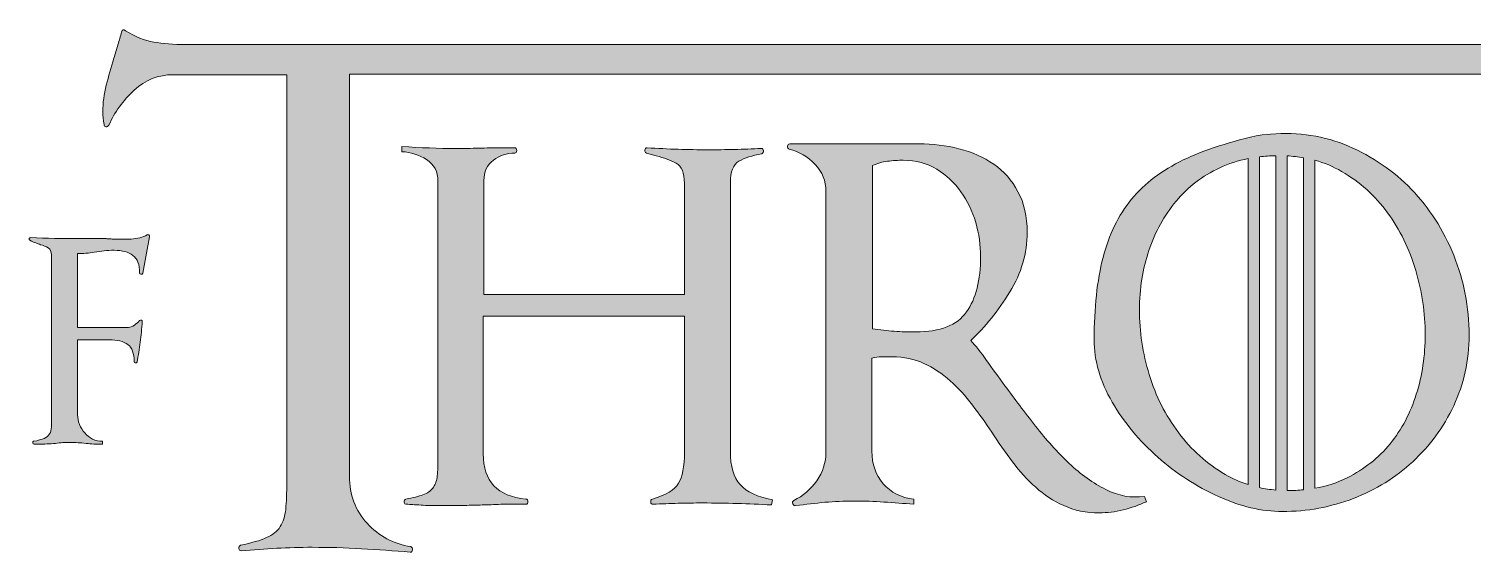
# Model space of a CAD drawing. Header units: inches. Extents: x 31.03 to 37.97, y -28.46 to -27.57.
# Drawn here: x 34.042 to 36.479, y -28.449 to -27.565 of the extents above; entities that cross this region are included whole.
import ezdxf

# ---------------------------------------------------------------- set-up
doc = ezdxf.new("R2010")
doc.units = ezdxf.units.IN
doc.header["$MEASUREMENT"] = 0
doc.layers.add('Layer 3', color=7, linetype='Continuous')
doc.layers.add('Layer 4', color=7, linetype='Continuous')

msp = doc.modelspace()

# ---------------------------------------------------------------- hatches: boundary and pattern name
at = {"layer": 'Layer 3', "true_color": 0xffffff}
h = msp.add_hatch(color=7, dxfattribs=at)
h.dxf.hatch_style = 2
edge = h.paths.add_edge_path()
edge.add_spline(control_points=[(34.2342, -27.978), (34.2338, -27.9793), (34.2328, -27.9799), (34.2313, -27.9796), (34.2299, -27.9794), (34.2291, -27.9787), (34.2291, -27.9774), (34.2291, -27.9634), (34.2253, -27.9536), (34.2177, -27.9479), (34.2101, -27.9422), (34.1995, -27.9393), (34.1859, -27.9393), (34.18, -27.9393), (34.1744, -27.9396), (34.1691, -27.9403), (34.1638, -27.9409), (34.1582, -27.9416), (34.1523, -27.9425), (34.148, -27.9433), (34.1434, -27.944), (34.1383, -27.9444), (34.1332, -27.9448), (34.1286, -27.945), (34.1243, -27.945), (34.1243, -27.945), (34.1243, -28.0695), (34.1243, -28.0695), (34.1243, -28.0695), (34.2101, -28.0695), (34.2101, -28.0695), (34.213, -28.0695), (34.2164, -28.0682), (34.2202, -28.0657), (34.224, -28.0631), (34.227, -28.0606), (34.2291, -28.0581), (34.23, -28.0572), (34.2309, -28.057), (34.232, -28.0574), (34.233, -28.0578), (34.2336, -28.0587), (34.2336, -28.0599), (34.2327, -28.0718), (34.2315, -28.0834), (34.2301, -28.0946), (34.2286, -28.1058), (34.2268, -28.1169), (34.2247, -28.1279), (34.2242, -28.1292), (34.2233, -28.1297), (34.2218, -28.1295), (34.2203, -28.1293), (34.2196, -28.1285), (34.2196, -28.1273), (34.22, -28.1133), (34.2165, -28.1037), (34.2091, -28.0984), (34.2017, -28.0931), (34.1912, -28.0904), (34.1777, -28.0904), (34.1777, -28.0904), (34.1243, -28.0904), (34.1243, -28.0904), (34.1243, -28.0904), (34.1243, -28.2174), (34.1243, -28.2174), (34.1243, -28.2225), (34.1254, -28.2278), (34.1275, -28.2333), (34.1296, -28.2388), (34.1326, -28.2437), (34.1364, -28.2479), (34.1402, -28.2522), (34.1447, -28.2555), (34.1497, -28.2581), (34.1548, -28.2606), (34.1603, -28.2619), (34.1662, -28.2619), (34.1662, -28.2619), (34.1662, -28.267), (34.1662, -28.267), (34.1662, -28.267), (34.1618, -28.267), (34.1618, -28.267), (34.1571, -28.267), (34.1527, -28.2667), (34.1485, -28.2663), (34.1442, -28.2659), (34.1398, -28.2655), (34.1351, -28.2651), (34.1305, -28.2646), (34.126, -28.2643), (34.1218, -28.2641), (34.1176, -28.2639), (34.1133, -28.2638), (34.1091, -28.2638), (34.1049, -28.2638), (34.1006, -28.264), (34.0964, -28.2644), (34.0922, -28.2649), (34.0879, -28.2653), (34.0837, -28.2657), (34.0786, -28.2661), (34.0736, -28.2664), (34.0688, -28.2666), (34.0639, -28.2669), (34.0591, -28.267), (34.0545, -28.267), (34.0545, -28.267), (34.0507, -28.267), (34.0507, -28.267), (34.0494, -28.267), (34.0487, -28.2662), (34.0485, -28.2647), (34.0482, -28.2633), (34.0488, -28.2623), (34.0501, -28.2619), (34.0577, -28.2606), (34.0636, -28.259), (34.0678, -28.2571), (34.072, -28.2552), (34.0751, -28.2527), (34.077, -28.2495), (34.079, -28.2463), (34.08, -28.2423), (34.0802, -28.2374), (34.0804, -28.2326), (34.0805, -28.2263), (34.0805, -28.2187), (34.0805, -28.2187), (34.0805, -27.9533), (34.0805, -27.9533), (34.0805, -27.9435), (34.0786, -27.9375), (34.0748, -27.9352), (34.071, -27.9329), (34.0666, -27.9311), (34.0615, -27.9298), (34.0594, -27.9289), (34.0567, -27.928), (34.0536, -27.9269), (34.0504, -27.9259), (34.0471, -27.9243), (34.0437, -27.9222), (34.0425, -27.9213), (34.042, -27.9204), (34.0425, -27.9193), (34.0429, -27.9183), (34.0437, -27.9177), (34.045, -27.9177), (34.0717, -27.919), (34.0985, -27.9196), (34.1256, -27.9196), (34.1256, -27.9196), (34.1707, -27.9196), (34.1707, -27.9196), (34.1728, -27.9196), (34.175, -27.9197), (34.1774, -27.9199), (34.1797, -27.9201), (34.1821, -27.9203), (34.1847, -27.9203), (34.1944, -27.9207), (34.2045, -27.9207), (34.2148, -27.9203), (34.2252, -27.9198), (34.2342, -27.9175), (34.2418, -27.9133), (34.2427, -27.9124), (34.2436, -27.9124), (34.2447, -27.9133), (34.2457, -27.9141), (34.2461, -27.9152), (34.2456, -27.9164), (34.2456, -27.9164), (34.2342, -27.978), (34.2342, -27.978)], knot_values=[0, 0, 0, 0, 1, 1, 1, 2, 2, 2, 3, 3, 3, 4, 4, 4, 5, 5, 5, 6, 6, 6, 7, 7, 7, 8, 8, 8, 9, 9, 9, 10, 10, 10, 11, 11, 11, 12, 12, 12, 13, 13, 13, 14, 14, 14, 15, 15, 15, 16, 16, 16, 17, 17, 17, 18, 18, 18, 19, 19, 19, 20, 20, 20, 21, 21, 21, 22, 22, 22, 23, 23, 23, 24, 24, 24, 25, 25, 25, 26, 26, 26, 27, 27, 27, 28, 28, 28, 29, 29, 29, 30, 30, 30, 31, 31, 31, 32, 32, 32, 33, 33, 33, 34, 34, 34, 35, 35, 35, 36, 36, 36, 37, 37, 37, 38, 38, 38, 39, 39, 39, 40, 40, 40, 41, 41, 41, 42, 42, 42, 43, 43, 43, 44, 44, 44, 45, 45, 45, 46, 46, 46, 47, 47, 47, 48, 48, 48, 49, 49, 49, 50, 50, 50, 51, 51, 51, 52, 52, 52, 53, 53, 53, 54, 54, 54, 55, 55, 55, 56, 56, 56, 57, 57, 57, 58, 58, 58, 59, 59, 59, 59], degree=3, periodic=1)
at = {"layer": 'Layer 4', "true_color": 0xffffff}
h = msp.add_hatch(color=7, dxfattribs=at)
h.dxf.hatch_style = 2
edge = h.paths.add_edge_path()
edge.add_spline(control_points=[(37.6946, -27.6655), (37.6938, -27.6915), (37.6903, -27.715), (37.6841, -27.7359), (37.6833, -27.7382), (37.6818, -27.7394), (37.6795, -27.7394), (37.6771, -27.7394), (37.6756, -27.7382), (37.6748, -27.7359), (37.6709, -27.7165), (37.6649, -27.7008), (37.6568, -27.6888), (37.6486, -27.6768), (37.6383, -27.6673), (37.6259, -27.6603), (37.6135, -27.6533), (37.5996, -27.6485), (37.5841, -27.6458), (37.5685, -27.6431), (37.5522, -27.6417), (37.5352, -27.6417), (37.5352, -27.6417), (34.5834, -27.6417), (34.5834, -27.6417), (34.5834, -27.6417), (34.5834, -28.3212), (34.5834, -28.3212), (34.5834, -28.3522), (34.5933, -28.3786), (34.6131, -28.4003), (34.6328, -28.422), (34.6575, -28.4352), (34.6869, -28.4399), (34.6893, -28.4406), (34.6902, -28.4424), (34.6898, -28.4451), (34.6895, -28.4478), (34.6881, -28.4492), (34.6858, -28.4492), (34.6586, -28.4468), (34.6313, -28.4449), (34.6037, -28.4433), (34.5762, -28.4418), (34.5485, -28.441), (34.5205, -28.441), (34.5004, -28.441), (34.4804, -28.4416), (34.4606, -28.4427), (34.4408, -28.4439), (34.4209, -28.4453), (34.4007, -28.4468), (34.3984, -28.4468), (34.397, -28.4455), (34.3966, -28.4427), (34.3962, -28.4401), (34.3972, -28.4383), (34.3996, -28.4375), (34.4182, -28.4336), (34.4327, -28.4294), (34.4432, -28.4247), (34.4536, -28.4201), (34.4614, -28.4139), (34.4665, -28.4061), (34.4715, -28.3984), (34.4746, -28.3885), (34.4758, -28.3764), (34.4769, -28.3644), (34.4775, -28.3491), (34.4775, -28.3305), (34.4775, -28.3305), (34.4775, -27.6428), (34.4775, -27.6428), (34.4775, -27.6428), (34.2855, -27.6428), (34.2855, -27.6428), (34.2607, -27.6428), (34.2388, -27.6516), (34.2198, -27.669), (34.2008, -27.6865), (34.1866, -27.7061), (34.1773, -27.7278), (34.1758, -27.7301), (34.174, -27.7311), (34.1721, -27.7307), (34.1702, -27.7303), (34.1692, -27.7289), (34.1692, -27.7266), (34.1676, -27.7189), (34.1669, -27.7119), (34.1669, -27.7057), (34.1669, -27.6902), (34.1688, -27.675), (34.1727, -27.6603), (34.1766, -27.6456), (34.1808, -27.6305), (34.1855, -27.6149), (34.1878, -27.6072), (34.1901, -27.5996), (34.1925, -27.5922), (34.1948, -27.5849), (34.1967, -27.5777), (34.1983, -27.5707), (34.1998, -27.5661), (34.2022, -27.5653), (34.2053, -27.5684), (34.2216, -27.5785), (34.2375, -27.5849), (34.253, -27.5876), (34.2685, -27.5903), (34.2863, -27.5917), (34.3065, -27.5917), (34.3065, -27.5917), (37.6225, -27.5917), (37.6225, -27.5917), (37.6287, -27.5917), (37.6354, -27.5907), (37.6428, -27.5887), (37.6502, -27.5868), (37.657, -27.5851), (37.6632, -27.5835), (37.6671, -27.5827), (37.6715, -27.582), (37.6766, -27.5812), (37.6816, -27.5804), (37.6868, -27.5796), (37.6923, -27.5789), (37.6946, -27.5789), (37.6958, -27.5804), (37.6958, -27.5835), (37.6958, -27.5835), (37.6958, -27.5928), (37.6958, -27.5928), (37.6957, -27.6153), (37.6953, -27.6395), (37.6946, -27.6655)], knot_values=[0, 0, 0, 0, 1, 1, 1, 2, 2, 2, 3, 3, 3, 4, 4, 4, 5, 5, 5, 6, 6, 6, 7, 7, 7, 8, 8, 8, 9, 9, 9, 10, 10, 10, 11, 11, 11, 12, 12, 12, 13, 13, 13, 14, 14, 14, 15, 15, 15, 16, 16, 16, 17, 17, 17, 18, 18, 18, 19, 19, 19, 20, 20, 20, 21, 21, 21, 22, 22, 22, 23, 23, 23, 24, 24, 24, 25, 25, 25, 26, 26, 26, 27, 27, 27, 28, 28, 28, 29, 29, 29, 30, 30, 30, 31, 31, 31, 32, 32, 32, 33, 33, 33, 34, 34, 34, 35, 35, 35, 36, 36, 36, 37, 37, 37, 38, 38, 38, 39, 39, 39, 40, 40, 40, 41, 41, 41, 42, 42, 42, 43, 43, 43, 44, 44, 44, 45, 45, 45, 45], degree=3, periodic=1)
h = msp.add_hatch(color=7, dxfattribs=at)
h.dxf.hatch_style = 2
edge = h.paths.add_edge_path()
edge.add_spline(control_points=[(35.89, -28.3778), (35.8763, -28.3811), (35.8629, -28.3827), (35.8496, -28.3827), (35.8275, -28.3827), (35.8075, -28.3787), (35.7898, -28.3706), (35.7721, -28.3625), (35.7562, -28.3521), (35.7422, -28.3396), (35.7282, -28.327), (35.7151, -28.3126), (35.7029, -28.2964), (35.6908, -28.2802), (35.6791, -28.2636), (35.6681, -28.2466), (35.6577, -28.2311), (35.6468, -28.2158), (35.6354, -28.2007), (35.624, -28.1855), (35.6114, -28.1719), (35.5978, -28.1597), (35.5841, -28.1475), (35.5694, -28.1378), (35.5535, -28.1304), (35.5376, -28.123), (35.5197, -28.1193), (35.4998, -28.1193), (35.4939, -28.1193), (35.488, -28.1193), (35.4821, -28.1193), (35.4769, -28.1193), (35.4714, -28.12), (35.4655, -28.1215), (35.4655, -28.1215), (35.4655, -28.2787), (35.4655, -28.2787), (35.4655, -28.3001), (35.472, -28.3184), (35.4849, -28.3335), (35.4978, -28.3486), (35.5149, -28.3573), (35.5363, -28.3595), (35.5363, -28.3595), (35.5363, -28.3683), (35.5363, -28.3683), (35.5194, -28.3669), (35.5026, -28.3656), (35.486, -28.3645), (35.4694, -28.3634), (35.4526, -28.3628), (35.4356, -28.3628), (35.4186, -28.3628), (35.4022, -28.3636), (35.3864, -28.365), (35.3705, -28.3665), (35.3541, -28.3684), (35.3371, -28.3706), (35.3349, -28.3713), (35.3332, -28.3704), (35.3321, -28.3678), (35.331, -28.3652), (35.3316, -28.3632), (35.3338, -28.3617), (35.3493, -28.3543), (35.3622, -28.3433), (35.3725, -28.3285), (35.3829, -28.3137), (35.388, -28.2979), (35.388, -28.2809), (35.388, -28.2809), (35.388, -27.8393), (35.388, -27.8393), (35.388, -27.8223), (35.3819, -27.8074), (35.3698, -27.7944), (35.3576, -27.7815), (35.343, -27.7728), (35.326, -27.7684), (35.3238, -27.7677), (35.3229, -27.766), (35.3233, -27.7634), (35.3236, -27.7609), (35.3249, -27.7596), (35.3271, -27.7596), (35.3271, -27.7596), (35.5452, -27.7596), (35.5452, -27.7596), (35.5681, -27.7596), (35.5906, -27.7623), (35.6127, -27.7679), (35.6348, -27.7734), (35.6544, -27.7821), (35.6714, -27.7939), (35.6884, -27.8057), (35.702, -27.8212), (35.7123, -27.8404), (35.7227, -27.8595), (35.7278, -27.8824), (35.7278, -27.909), (35.7278, -27.9444), (35.718, -27.978), (35.6985, -28.0097), (35.6789, -28.0414), (35.657, -28.0688), (35.6326, -28.0916), (35.6408, -28.1005), (35.6496, -28.1117), (35.6592, -28.1254), (35.6688, -28.139), (35.6791, -28.1532), (35.6902, -28.168), (35.7064, -28.1901), (35.7236, -28.2128), (35.7417, -28.2361), (35.7598, -28.2593), (35.7788, -28.2803), (35.7987, -28.2992), (35.8186, -28.318), (35.8392, -28.3327), (35.8607, -28.3434), (35.882, -28.3541), (35.9038, -28.358), (35.926, -28.3551), (35.926, -28.3551), (35.9293, -28.3639), (35.9293, -28.3639), (35.9167, -28.3698), (35.9036, -28.3744), (35.89, -28.3778)], knot_values=[0, 0, 0, 0, 1, 1, 1, 2, 2, 2, 3, 3, 3, 4, 4, 4, 5, 5, 5, 6, 6, 6, 7, 7, 7, 8, 8, 8, 9, 9, 9, 10, 10, 10, 11, 11, 11, 12, 12, 12, 13, 13, 13, 14, 14, 14, 15, 15, 15, 16, 16, 16, 17, 17, 17, 18, 18, 18, 19, 19, 19, 20, 20, 20, 21, 21, 21, 22, 22, 22, 23, 23, 23, 24, 24, 24, 25, 25, 25, 26, 26, 26, 27, 27, 27, 28, 28, 28, 29, 29, 29, 30, 30, 30, 31, 31, 31, 32, 32, 32, 33, 33, 33, 34, 34, 34, 35, 35, 35, 36, 36, 36, 37, 37, 37, 38, 38, 38, 39, 39, 39, 40, 40, 40, 41, 41, 41, 42, 42, 42, 43, 43, 43, 43], degree=3, periodic=1)
edge = h.paths.add_edge_path()
edge.add_spline(control_points=[(35.6409, -27.8924), (35.6354, -27.8732), (35.6271, -27.8559), (35.616, -27.8404), (35.605, -27.8249), (35.5913, -27.8121), (35.5751, -27.8022), (35.5588, -27.7922), (35.54, -27.7872), (35.5186, -27.7872), (35.5098, -27.7872), (35.5009, -27.7878), (35.4921, -27.7889), (35.4832, -27.79), (35.4747, -27.7924), (35.4666, -27.7961), (35.4666, -27.7961), (35.4666, -28.0717), (35.4666, -28.0717), (35.4791, -28.0739), (35.4913, -28.0754), (35.5031, -28.0761), (35.5149, -28.0769), (35.5271, -28.0772), (35.5396, -28.0772), (35.581, -28.0772), (35.6095, -28.066), (35.6254, -28.0435), (35.6413, -28.021), (35.6492, -27.9898), (35.6492, -27.9499), (35.6492, -27.9308), (35.6465, -27.9116), (35.6409, -27.8924)], knot_values=[0, 0, 0, 0, 1, 1, 1, 2, 2, 2, 3, 3, 3, 4, 4, 4, 5, 5, 5, 6, 6, 6, 7, 7, 7, 8, 8, 8, 9, 9, 9, 10, 10, 10, 11, 11, 11, 11], degree=3, periodic=1)
h = msp.add_hatch(color=7, dxfattribs=at)
h.dxf.hatch_style = 2
edge = h.paths.add_edge_path()
edge.add_spline(control_points=[(36.4481, -28.2018), (36.4308, -28.2383), (36.4077, -28.2698), (36.3789, -28.2964), (36.3501, -28.323), (36.3168, -28.3436), (36.2788, -28.3584), (36.2408, -28.3732), (36.2007, -28.3805), (36.1587, -28.3805), (36.124, -28.3805), (36.088, -28.372), (36.0507, -28.3551), (36.0135, -28.3381), (35.9793, -28.316), (35.9484, -28.2886), (35.9174, -28.2614), (35.8917, -28.2304), (35.8714, -28.1957), (35.8511, -28.161), (35.841, -28.1259), (35.841, -28.0905), (35.841, -28.0367), (35.846, -27.9903), (35.8559, -27.9516), (35.8659, -27.9129), (35.8819, -27.88), (35.9041, -27.8531), (35.9262, -27.8262), (35.9554, -27.804), (35.9915, -27.7867), (36.0277, -27.7693), (36.072, -27.7551), (36.1244, -27.744), (36.1244, -27.744), (36.1387, -27.7429), (36.1387, -27.7429), (36.186, -27.7393), (36.2299, -27.7461), (36.2705, -27.7634), (36.311, -27.7808), (36.3464, -27.8051), (36.3767, -27.8365), (36.407, -27.8678), (36.4308, -27.9049), (36.4481, -27.9477), (36.4655, -27.9905), (36.4741, -28.0355), (36.4741, -28.0827), (36.4741, -28.1256), (36.4655, -28.1652), (36.4481, -28.2018)], knot_values=[0, 0, 0, 0, 1, 1, 1, 2, 2, 2, 3, 3, 3, 4, 4, 4, 5, 5, 5, 6, 6, 6, 7, 7, 7, 8, 8, 8, 9, 9, 9, 10, 10, 10, 11, 11, 11, 12, 12, 12, 13, 13, 13, 14, 14, 14, 15, 15, 15, 16, 16, 16, 17, 17, 17, 17], degree=3, periodic=1)
edge = h.paths.add_edge_path()
edge.add_spline(control_points=[(36.1477, -27.7795), (36.1382, -27.7797), (36.129, -27.7803), (36.1201, -27.7814), (36.1201, -27.7814), (36.1201, -28.3402), (36.1201, -28.3402), (36.129, -28.3421), (36.1382, -28.3434), (36.1477, -28.3442), (36.1477, -28.3442), (36.1477, -27.7795), (36.1477, -27.7795)], knot_values=[0, 0, 0, 0, 1, 1, 1, 2, 2, 2, 3, 3, 3, 4, 4, 4, 4], degree=3, periodic=1)
edge = h.paths.add_edge_path()
edge.add_spline(control_points=[(36.2136, -28.3413), (36.2333, -28.3378), (36.2515, -28.3319), (36.2683, -28.3235), (36.297, -28.3091), (36.3212, -28.29), (36.3408, -28.266), (36.3603, -28.242), (36.3751, -28.2141), (36.385, -28.1824), (36.395, -28.1507), (36.4, -28.1171), (36.4, -28.0817), (36.4, -28.0455), (36.3946, -28.0094), (36.3839, -27.9732), (36.3732, -27.937), (36.3574, -27.9046), (36.3363, -27.8758), (36.3153, -27.847), (36.2895, -27.8238), (36.2589, -27.8061), (36.2448, -27.7979), (36.2297, -27.7916), (36.2136, -27.7872), (36.2136, -27.7872), (36.2136, -28.3413), (36.2136, -28.3413)], knot_values=[0, 0, 0, 0, 1, 1, 1, 2, 2, 2, 3, 3, 3, 4, 4, 4, 5, 5, 5, 6, 6, 6, 7, 7, 7, 8, 8, 8, 9, 9, 9, 9], degree=3, periodic=1)
edge = h.paths.add_edge_path()
edge.add_spline(control_points=[(36.1944, -27.7829), (36.1855, -27.7814), (36.1763, -27.7803), (36.1668, -27.7798), (36.1668, -27.7798), (36.1668, -28.3451), (36.1668, -28.3451), (36.1674, -28.3451), (36.168, -28.3451), (36.1686, -28.3451), (36.1775, -28.3451), (36.1861, -28.3447), (36.1944, -28.3439), (36.1944, -28.3439), (36.1944, -27.7829), (36.1944, -27.7829)], knot_values=[0, 0, 0, 0, 1, 1, 1, 2, 2, 2, 3, 3, 3, 4, 4, 4, 5, 5, 5, 5], degree=3, periodic=1)
edge = h.paths.add_edge_path()
edge.add_spline(control_points=[(36.101, -27.7844), (36.0839, -27.7878), (36.0679, -27.793), (36.053, -27.8), (36.0238, -27.8136), (35.9993, -27.8324), (35.9793, -27.8564), (35.9594, -27.8804), (35.9441, -27.9081), (35.9334, -27.9394), (35.9227, -27.9708), (35.9174, -28.0042), (35.9174, -28.0396), (35.9174, -28.0765), (35.9229, -28.113), (35.934, -28.1492), (35.945, -28.1853), (35.9615, -28.218), (35.9832, -28.2471), (36.005, -28.2763), (36.0314, -28.2999), (36.0624, -28.318), (36.0746, -28.3251), (36.0875, -28.3308), (36.1011, -28.3351), (36.1011, -28.3351), (36.101, -27.7844), (36.101, -27.7844)], knot_values=[0, 0, 0, 0, 1, 1, 1, 2, 2, 2, 3, 3, 3, 4, 4, 4, 5, 5, 5, 6, 6, 6, 7, 7, 7, 8, 8, 8, 9, 9, 9, 9], degree=3, periodic=1)
h = msp.add_hatch(color=7, dxfattribs=at)
h.dxf.hatch_style = 2
edge = h.paths.add_edge_path()
edge.add_spline(control_points=[(35.2963, -28.3695), (35.2572, -28.3672), (35.2185, -28.3661), (35.1801, -28.3661), (35.1661, -28.3661), (35.1522, -28.3663), (35.1386, -28.3667), (35.1249, -28.3671), (35.1107, -28.3676), (35.096, -28.3683), (35.0938, -28.3683), (35.0925, -28.3671), (35.0921, -28.3645), (35.0917, -28.3619), (35.0927, -28.3602), (35.0949, -28.3595), (35.1177, -28.3528), (35.1325, -28.344), (35.1391, -28.3329), (35.1458, -28.3219), (35.1491, -28.3045), (35.1491, -28.2809), (35.1491, -28.2809), (35.1491, -28.0507), (35.1491, -28.0507), (35.1491, -28.0507), (34.8093, -28.0507), (34.8093, -28.0507), (34.8093, -28.0507), (34.8093, -28.2831), (34.8093, -28.2831), (34.8093, -28.3296), (34.8333, -28.3551), (34.8813, -28.3595), (34.8835, -28.3595), (34.8846, -28.361), (34.8846, -28.3639), (34.8846, -28.3669), (34.8835, -28.3683), (34.8813, -28.3683), (34.8695, -28.3683), (34.858, -28.3683), (34.847, -28.3683), (34.8366, -28.3683), (34.8255, -28.3687), (34.8137, -28.3695), (34.8056, -28.3695), (34.7962, -28.3696), (34.7855, -28.37), (34.7748, -28.3704), (34.7654, -28.3705), (34.7573, -28.3705), (34.7484, -28.3705), (34.7392, -28.3705), (34.7296, -28.3705), (34.72, -28.3705), (34.7104, -28.3702), (34.7008, -28.3695), (34.6979, -28.3695), (34.6944, -28.3693), (34.6903, -28.3689), (34.6863, -28.3685), (34.6828, -28.3683), (34.6798, -28.3683), (34.6776, -28.3683), (34.6763, -28.3671), (34.6759, -28.3645), (34.6755, -28.3619), (34.6765, -28.3602), (34.6787, -28.3595), (34.6905, -28.3573), (34.7001, -28.3549), (34.7075, -28.3523), (34.7148, -28.3497), (34.7204, -28.346), (34.7241, -28.3412), (34.7278, -28.3364), (34.7302, -28.3303), (34.7313, -28.323), (34.7324, -28.3156), (34.7329, -28.306), (34.7329, -28.2942), (34.7329, -28.2942), (34.7329, -27.8227), (34.7329, -27.8227), (34.7329, -27.8064), (34.7265, -27.7943), (34.7136, -27.7861), (34.7007, -27.778), (34.6868, -27.7736), (34.6721, -27.7728), (34.6721, -27.7728), (34.6721, -27.764), (34.6721, -27.764), (34.7031, -27.7662), (34.7337, -27.7673), (34.7639, -27.7673), (34.7765, -27.7673), (34.789, -27.7671), (34.8016, -27.7668), (34.8141, -27.7664), (34.8266, -27.7662), (34.8392, -27.7662), (34.8392, -27.7662), (34.8624, -27.7662), (34.8624, -27.7662), (34.8647, -27.7662), (34.8658, -27.7677), (34.8658, -27.7706), (34.8658, -27.7736), (34.8647, -27.7751), (34.8624, -27.7751), (34.8492, -27.7751), (34.8372, -27.7791), (34.8265, -27.7872), (34.8158, -27.7954), (34.8104, -27.8068), (34.8104, -27.8216), (34.8104, -27.8216), (34.8104, -28.0142), (34.8104, -28.0142), (34.8104, -28.0142), (35.1491, -28.0142), (35.1491, -28.0142), (35.1491, -28.0142), (35.1491, -27.826), (35.1491, -27.826), (35.1491, -27.8083), (35.1445, -27.797), (35.1353, -27.7922), (35.126, -27.7874), (35.1148, -27.7832), (35.1015, -27.7795), (35.0986, -27.7788), (35.0958, -27.778), (35.0932, -27.7773), (35.0906, -27.7765), (35.0879, -27.7758), (35.0849, -27.7751), (35.0827, -27.7743), (35.0818, -27.7727), (35.0822, -27.7701), (35.0825, -27.7675), (35.0838, -27.7662), (35.086, -27.7662), (35.1215, -27.7684), (35.1558, -27.7695), (35.189, -27.7695), (35.2037, -27.7695), (35.2187, -27.7694), (35.2338, -27.769), (35.2489, -27.7686), (35.2639, -27.768), (35.2786, -27.7673), (35.2808, -27.7673), (35.2821, -27.7686), (35.2825, -27.7712), (35.2829, -27.7738), (35.282, -27.7754), (35.2797, -27.7762), (35.2635, -27.7791), (35.2506, -27.7834), (35.241, -27.7889), (35.2314, -27.7944), (35.2266, -27.8064), (35.2266, -27.8249), (35.2266, -27.8249), (35.2266, -28.2787), (35.2266, -28.2787), (35.2266, -28.3038), (35.2321, -28.3226), (35.2432, -28.3351), (35.2543, -28.3477), (35.2724, -28.3562), (35.2975, -28.3606), (35.2975, -28.3606), (35.2963, -28.3695), (35.2963, -28.3695)], knot_values=[0, 0, 0, 0, 1, 1, 1, 2, 2, 2, 3, 3, 3, 4, 4, 4, 5, 5, 5, 6, 6, 6, 7, 7, 7, 8, 8, 8, 9, 9, 9, 10, 10, 10, 11, 11, 11, 12, 12, 12, 13, 13, 13, 14, 14, 14, 15, 15, 15, 16, 16, 16, 17, 17, 17, 18, 18, 18, 19, 19, 19, 20, 20, 20, 21, 21, 21, 22, 22, 22, 23, 23, 23, 24, 24, 24, 25, 25, 25, 26, 26, 26, 27, 27, 27, 28, 28, 28, 29, 29, 29, 30, 30, 30, 31, 31, 31, 32, 32, 32, 33, 33, 33, 34, 34, 34, 35, 35, 35, 36, 36, 36, 37, 37, 37, 38, 38, 38, 39, 39, 39, 40, 40, 40, 41, 41, 41, 42, 42, 42, 43, 43, 43, 44, 44, 44, 45, 45, 45, 46, 46, 46, 47, 47, 47, 48, 48, 48, 49, 49, 49, 50, 50, 50, 51, 51, 51, 52, 52, 52, 53, 53, 53, 54, 54, 54, 55, 55, 55, 56, 56, 56, 57, 57, 57, 58, 58, 58, 59, 59, 59, 59], degree=3, periodic=1)

# ---------------------------------------------------------------- linework, layer by layer
at = {"layer": 'Layer 3', "lineweight": 0}
msp.add_open_spline([(34.2342, -27.978), (34.2338, -27.9793), (34.2328, -27.9799), (34.2313, -27.9796), (34.2299, -27.9794), (34.2291, -27.9787), (34.2291, -27.9774), (34.2291, -27.9634), (34.2253, -27.9536), (34.2177, -27.9479), (34.2101, -27.9422), (34.1995, -27.9393), (34.1859, -27.9393), (34.18, -27.9393), (34.1744, -27.9396), (34.1691, -27.9403), (34.1638, -27.9409), (34.1582, -27.9416), (34.1523, -27.9425), (34.148, -27.9433), (34.1434, -27.944), (34.1383, -27.9444), (34.1332, -27.9448), (34.1286, -27.945), (34.1243, -27.945), (34.1243, -27.945), (34.1243, -28.0695), (34.1243, -28.0695), (34.1243, -28.0695), (34.2101, -28.0695), (34.2101, -28.0695), (34.213, -28.0695), (34.2164, -28.0682), (34.2202, -28.0657), (34.224, -28.0631), (34.227, -28.0606), (34.2291, -28.0581), (34.23, -28.0572), (34.2309, -28.057), (34.232, -28.0574), (34.233, -28.0578), (34.2336, -28.0587), (34.2336, -28.0599), (34.2327, -28.0718), (34.2315, -28.0834), (34.2301, -28.0946), (34.2286, -28.1058), (34.2268, -28.1169), (34.2247, -28.1279), (34.2242, -28.1292), (34.2233, -28.1297), (34.2218, -28.1295), (34.2203, -28.1293), (34.2196, -28.1285), (34.2196, -28.1273), (34.22, -28.1133), (34.2165, -28.1037), (34.2091, -28.0984), (34.2017, -28.0931), (34.1912, -28.0904), (34.1777, -28.0904), (34.1777, -28.0904), (34.1243, -28.0904), (34.1243, -28.0904), (34.1243, -28.0904), (34.1243, -28.2174), (34.1243, -28.2174), (34.1243, -28.2225), (34.1254, -28.2278), (34.1275, -28.2333), (34.1296, -28.2388), (34.1326, -28.2437), (34.1364, -28.2479), (34.1402, -28.2522), (34.1447, -28.2555), (34.1497, -28.2581), (34.1548, -28.2606), (34.1603, -28.2619), (34.1662, -28.2619), (34.1662, -28.2619), (34.1662, -28.267), (34.1662, -28.267), (34.1662, -28.267), (34.1618, -28.267), (34.1618, -28.267), (34.1571, -28.267), (34.1527, -28.2667), (34.1485, -28.2663), (34.1442, -28.2659), (34.1398, -28.2655), (34.1351, -28.2651), (34.1305, -28.2646), (34.126, -28.2643), (34.1218, -28.2641), (34.1176, -28.2639), (34.1133, -28.2638), (34.1091, -28.2638), (34.1049, -28.2638), (34.1006, -28.264), (34.0964, -28.2644), (34.0922, -28.2649), (34.0879, -28.2653), (34.0837, -28.2657), (34.0786, -28.2661), (34.0736, -28.2664), (34.0688, -28.2666), (34.0639, -28.2669), (34.0591, -28.267), (34.0545, -28.267), (34.0545, -28.267), (34.0507, -28.267), (34.0507, -28.267), (34.0494, -28.267), (34.0487, -28.2662), (34.0485, -28.2647), (34.0482, -28.2633), (34.0488, -28.2623), (34.0501, -28.2619), (34.0577, -28.2606), (34.0636, -28.259), (34.0678, -28.2571), (34.072, -28.2552), (34.0751, -28.2527), (34.077, -28.2495), (34.079, -28.2463), (34.08, -28.2423), (34.0802, -28.2374), (34.0804, -28.2326), (34.0805, -28.2263), (34.0805, -28.2187), (34.0805, -28.2187), (34.0805, -27.9533), (34.0805, -27.9533), (34.0805, -27.9435), (34.0786, -27.9375), (34.0748, -27.9352), (34.071, -27.9329), (34.0666, -27.9311), (34.0615, -27.9298), (34.0594, -27.9289), (34.0567, -27.928), (34.0536, -27.9269), (34.0504, -27.9259), (34.0471, -27.9243), (34.0437, -27.9222), (34.0425, -27.9213), (34.042, -27.9204), (34.0425, -27.9193), (34.0429, -27.9183), (34.0437, -27.9177), (34.045, -27.9177), (34.0717, -27.919), (34.0985, -27.9196), (34.1256, -27.9196), (34.1256, -27.9196), (34.1707, -27.9196), (34.1707, -27.9196), (34.1728, -27.9196), (34.175, -27.9197), (34.1774, -27.9199), (34.1797, -27.9201), (34.1821, -27.9203), (34.1847, -27.9203), (34.1944, -27.9207), (34.2045, -27.9207), (34.2148, -27.9203), (34.2252, -27.9198), (34.2342, -27.9175), (34.2418, -27.9133), (34.2427, -27.9124), (34.2436, -27.9124), (34.2447, -27.9133), (34.2457, -27.9141), (34.2461, -27.9152), (34.2456, -27.9164), (34.2456, -27.9164), (34.2342, -27.978), (34.2342, -27.978)], degree=3, knots=[0, 0, 0, 0, 1, 1, 1, 2, 2, 2, 3, 3, 3, 4, 4, 4, 5, 5, 5, 6, 6, 6, 7, 7, 7, 8, 8, 8, 9, 9, 9, 10, 10, 10, 11, 11, 11, 12, 12, 12, 13, 13, 13, 14, 14, 14, 15, 15, 15, 16, 16, 16, 17, 17, 17, 18, 18, 18, 19, 19, 19, 20, 20, 20, 21, 21, 21, 22, 22, 22, 23, 23, 23, 24, 24, 24, 25, 25, 25, 26, 26, 26, 27, 27, 27, 28, 28, 28, 29, 29, 29, 30, 30, 30, 31, 31, 31, 32, 32, 32, 33, 33, 33, 34, 34, 34, 35, 35, 35, 36, 36, 36, 37, 37, 37, 38, 38, 38, 39, 39, 39, 40, 40, 40, 41, 41, 41, 42, 42, 42, 43, 43, 43, 44, 44, 44, 45, 45, 45, 46, 46, 46, 47, 47, 47, 48, 48, 48, 49, 49, 49, 50, 50, 50, 51, 51, 51, 52, 52, 52, 53, 53, 53, 54, 54, 54, 55, 55, 55, 56, 56, 56, 57, 57, 57, 58, 58, 58, 59, 59, 59, 59], dxfattribs=at)
at = {"layer": 'Layer 4', "lineweight": 0}
for points, knots in [([(37.6946, -27.6655), (37.6938, -27.6915), (37.6903, -27.715), (37.6841, -27.7359), (37.6833, -27.7382), (37.6818, -27.7394), (37.6795, -27.7394), (37.6771, -27.7394), (37.6756, -27.7382), (37.6748, -27.7359), (37.6709, -27.7165), (37.6649, -27.7008), (37.6568, -27.6888), (37.6486, -27.6768), (37.6383, -27.6673), (37.6259, -27.6603), (37.6135, -27.6533), (37.5996, -27.6485), (37.5841, -27.6458), (37.5685, -27.6431), (37.5522, -27.6417), (37.5352, -27.6417), (37.5352, -27.6417), (34.5834, -27.6417), (34.5834, -27.6417), (34.5834, -27.6417), (34.5834, -28.3212), (34.5834, -28.3212), (34.5834, -28.3522), (34.5933, -28.3786), (34.6131, -28.4003), (34.6328, -28.422), (34.6575, -28.4352), (34.6869, -28.4399), (34.6893, -28.4406), (34.6902, -28.4424), (34.6898, -28.4451), (34.6895, -28.4478), (34.6881, -28.4492), (34.6858, -28.4492), (34.6586, -28.4468), (34.6313, -28.4449), (34.6037, -28.4433), (34.5762, -28.4418), (34.5485, -28.441), (34.5205, -28.441), (34.5004, -28.441), (34.4804, -28.4416), (34.4606, -28.4427), (34.4408, -28.4439), (34.4209, -28.4453), (34.4007, -28.4468), (34.3984, -28.4468), (34.397, -28.4455), (34.3966, -28.4427), (34.3962, -28.4401), (34.3972, -28.4383), (34.3996, -28.4375), (34.4182, -28.4336), (34.4327, -28.4294), (34.4432, -28.4247), (34.4536, -28.4201), (34.4614, -28.4139), (34.4665, -28.4061), (34.4715, -28.3984), (34.4746, -28.3885), (34.4758, -28.3764), (34.4769, -28.3644), (34.4775, -28.3491), (34.4775, -28.3305), (34.4775, -28.3305), (34.4775, -27.6428), (34.4775, -27.6428), (34.4775, -27.6428), (34.2855, -27.6428), (34.2855, -27.6428), (34.2607, -27.6428), (34.2388, -27.6516), (34.2198, -27.669), (34.2008, -27.6865), (34.1866, -27.7061), (34.1773, -27.7278), (34.1758, -27.7301), (34.174, -27.7311), (34.1721, -27.7307), (34.1702, -27.7303), (34.1692, -27.7289), (34.1692, -27.7266), (34.1676, -27.7189), (34.1669, -27.7119), (34.1669, -27.7057), (34.1669, -27.6902), (34.1688, -27.675), (34.1727, -27.6603), (34.1766, -27.6456), (34.1808, -27.6305), (34.1855, -27.6149), (34.1878, -27.6072), (34.1901, -27.5996), (34.1925, -27.5922), (34.1948, -27.5849), (34.1967, -27.5777), (34.1983, -27.5707), (34.1998, -27.5661), (34.2022, -27.5653), (34.2053, -27.5684), (34.2216, -27.5785), (34.2375, -27.5849), (34.253, -27.5876), (34.2685, -27.5903), (34.2863, -27.5917), (34.3065, -27.5917), (34.3065, -27.5917), (37.6225, -27.5917), (37.6225, -27.5917), (37.6287, -27.5917), (37.6354, -27.5907), (37.6428, -27.5887), (37.6502, -27.5868), (37.657, -27.5851), (37.6632, -27.5835), (37.6671, -27.5827), (37.6715, -27.582), (37.6766, -27.5812), (37.6816, -27.5804), (37.6868, -27.5796), (37.6923, -27.5789), (37.6946, -27.5789), (37.6958, -27.5804), (37.6958, -27.5835), (37.6958, -27.5835), (37.6958, -27.5928), (37.6958, -27.5928), (37.6957, -27.6153), (37.6953, -27.6395), (37.6946, -27.6655)], [0, 0, 0, 0, 1, 1, 1, 2, 2, 2, 3, 3, 3, 4, 4, 4, 5, 5, 5, 6, 6, 6, 7, 7, 7, 8, 8, 8, 9, 9, 9, 10, 10, 10, 11, 11, 11, 12, 12, 12, 13, 13, 13, 14, 14, 14, 15, 15, 15, 16, 16, 16, 17, 17, 17, 18, 18, 18, 19, 19, 19, 20, 20, 20, 21, 21, 21, 22, 22, 22, 23, 23, 23, 24, 24, 24, 25, 25, 25, 26, 26, 26, 27, 27, 27, 28, 28, 28, 29, 29, 29, 30, 30, 30, 31, 31, 31, 32, 32, 32, 33, 33, 33, 34, 34, 34, 35, 35, 35, 36, 36, 36, 37, 37, 37, 38, 38, 38, 39, 39, 39, 40, 40, 40, 41, 41, 41, 42, 42, 42, 43, 43, 43, 44, 44, 44, 45, 45, 45, 45]), ([(35.89, -28.3778), (35.8763, -28.3811), (35.8629, -28.3827), (35.8496, -28.3827), (35.8275, -28.3827), (35.8075, -28.3787), (35.7898, -28.3706), (35.7721, -28.3625), (35.7562, -28.3521), (35.7422, -28.3396), (35.7282, -28.327), (35.7151, -28.3126), (35.7029, -28.2964), (35.6908, -28.2802), (35.6791, -28.2636), (35.6681, -28.2466), (35.6577, -28.2311), (35.6468, -28.2158), (35.6354, -28.2007), (35.624, -28.1855), (35.6114, -28.1719), (35.5978, -28.1597), (35.5841, -28.1475), (35.5694, -28.1378), (35.5535, -28.1304), (35.5376, -28.123), (35.5197, -28.1193), (35.4998, -28.1193), (35.4939, -28.1193), (35.488, -28.1193), (35.4821, -28.1193), (35.4769, -28.1193), (35.4714, -28.12), (35.4655, -28.1215), (35.4655, -28.1215), (35.4655, -28.2787), (35.4655, -28.2787), (35.4655, -28.3001), (35.472, -28.3184), (35.4849, -28.3335), (35.4978, -28.3486), (35.5149, -28.3573), (35.5363, -28.3595), (35.5363, -28.3595), (35.5363, -28.3683), (35.5363, -28.3683), (35.5194, -28.3669), (35.5026, -28.3656), (35.486, -28.3645), (35.4694, -28.3634), (35.4526, -28.3628), (35.4356, -28.3628), (35.4186, -28.3628), (35.4022, -28.3636), (35.3864, -28.365), (35.3705, -28.3665), (35.3541, -28.3684), (35.3371, -28.3706), (35.3349, -28.3713), (35.3332, -28.3704), (35.3321, -28.3678), (35.331, -28.3652), (35.3316, -28.3632), (35.3338, -28.3617), (35.3493, -28.3543), (35.3622, -28.3433), (35.3725, -28.3285), (35.3829, -28.3137), (35.388, -28.2979), (35.388, -28.2809), (35.388, -28.2809), (35.388, -27.8393), (35.388, -27.8393), (35.388, -27.8223), (35.3819, -27.8074), (35.3698, -27.7944), (35.3576, -27.7815), (35.343, -27.7728), (35.326, -27.7684), (35.3238, -27.7677), (35.3229, -27.766), (35.3233, -27.7634), (35.3236, -27.7609), (35.3249, -27.7596), (35.3271, -27.7596), (35.3271, -27.7596), (35.5452, -27.7596), (35.5452, -27.7596), (35.5681, -27.7596), (35.5906, -27.7623), (35.6127, -27.7679), (35.6348, -27.7734), (35.6544, -27.7821), (35.6714, -27.7939), (35.6884, -27.8057), (35.702, -27.8212), (35.7123, -27.8404), (35.7227, -27.8595), (35.7278, -27.8824), (35.7278, -27.909), (35.7278, -27.9444), (35.718, -27.978), (35.6985, -28.0097), (35.6789, -28.0414), (35.657, -28.0688), (35.6326, -28.0916), (35.6408, -28.1005), (35.6496, -28.1117), (35.6592, -28.1254), (35.6688, -28.139), (35.6791, -28.1532), (35.6902, -28.168), (35.7064, -28.1901), (35.7236, -28.2128), (35.7417, -28.2361), (35.7598, -28.2593), (35.7788, -28.2803), (35.7987, -28.2992), (35.8186, -28.318), (35.8392, -28.3327), (35.8607, -28.3434), (35.882, -28.3541), (35.9038, -28.358), (35.926, -28.3551), (35.926, -28.3551), (35.9293, -28.3639), (35.9293, -28.3639), (35.9167, -28.3698), (35.9036, -28.3744), (35.89, -28.3778)], [0, 0, 0, 0, 1, 1, 1, 2, 2, 2, 3, 3, 3, 4, 4, 4, 5, 5, 5, 6, 6, 6, 7, 7, 7, 8, 8, 8, 9, 9, 9, 10, 10, 10, 11, 11, 11, 12, 12, 12, 13, 13, 13, 14, 14, 14, 15, 15, 15, 16, 16, 16, 17, 17, 17, 18, 18, 18, 19, 19, 19, 20, 20, 20, 21, 21, 21, 22, 22, 22, 23, 23, 23, 24, 24, 24, 25, 25, 25, 26, 26, 26, 27, 27, 27, 28, 28, 28, 29, 29, 29, 30, 30, 30, 31, 31, 31, 32, 32, 32, 33, 33, 33, 34, 34, 34, 35, 35, 35, 36, 36, 36, 37, 37, 37, 38, 38, 38, 39, 39, 39, 40, 40, 40, 41, 41, 41, 42, 42, 42, 43, 43, 43, 43]), ([(36.4481, -28.2018), (36.4308, -28.2383), (36.4077, -28.2698), (36.3789, -28.2964), (36.3501, -28.323), (36.3168, -28.3436), (36.2788, -28.3584), (36.2408, -28.3732), (36.2007, -28.3805), (36.1587, -28.3805), (36.124, -28.3805), (36.088, -28.372), (36.0507, -28.3551), (36.0135, -28.3381), (35.9793, -28.316), (35.9484, -28.2886), (35.9174, -28.2614), (35.8917, -28.2304), (35.8714, -28.1957), (35.8511, -28.161), (35.841, -28.1259), (35.841, -28.0905), (35.841, -28.0367), (35.846, -27.9903), (35.8559, -27.9516), (35.8659, -27.9129), (35.8819, -27.88), (35.9041, -27.8531), (35.9262, -27.8262), (35.9554, -27.804), (35.9915, -27.7867), (36.0277, -27.7693), (36.072, -27.7551), (36.1244, -27.744), (36.1244, -27.744), (36.1387, -27.7429), (36.1387, -27.7429), (36.186, -27.7393), (36.2299, -27.7461), (36.2705, -27.7634), (36.311, -27.7808), (36.3464, -27.8051), (36.3767, -27.8365), (36.407, -27.8678), (36.4308, -27.9049), (36.4481, -27.9477), (36.4655, -27.9905), (36.4741, -28.0355), (36.4741, -28.0827), (36.4741, -28.1256), (36.4655, -28.1652), (36.4481, -28.2018)], [0, 0, 0, 0, 1, 1, 1, 2, 2, 2, 3, 3, 3, 4, 4, 4, 5, 5, 5, 6, 6, 6, 7, 7, 7, 8, 8, 8, 9, 9, 9, 10, 10, 10, 11, 11, 11, 12, 12, 12, 13, 13, 13, 14, 14, 14, 15, 15, 15, 16, 16, 16, 17, 17, 17, 17]), ([(35.2963, -28.3695), (35.2572, -28.3672), (35.2185, -28.3661), (35.1801, -28.3661), (35.1661, -28.3661), (35.1522, -28.3663), (35.1386, -28.3667), (35.1249, -28.3671), (35.1107, -28.3676), (35.096, -28.3683), (35.0938, -28.3683), (35.0925, -28.3671), (35.0921, -28.3645), (35.0917, -28.3619), (35.0927, -28.3602), (35.0949, -28.3595), (35.1177, -28.3528), (35.1325, -28.344), (35.1391, -28.3329), (35.1458, -28.3219), (35.1491, -28.3045), (35.1491, -28.2809), (35.1491, -28.2809), (35.1491, -28.0507), (35.1491, -28.0507), (35.1491, -28.0507), (34.8093, -28.0507), (34.8093, -28.0507), (34.8093, -28.0507), (34.8093, -28.2831), (34.8093, -28.2831), (34.8093, -28.3296), (34.8333, -28.3551), (34.8813, -28.3595), (34.8835, -28.3595), (34.8846, -28.361), (34.8846, -28.3639), (34.8846, -28.3669), (34.8835, -28.3683), (34.8813, -28.3683), (34.8695, -28.3683), (34.858, -28.3683), (34.847, -28.3683), (34.8366, -28.3683), (34.8255, -28.3687), (34.8137, -28.3695), (34.8056, -28.3695), (34.7962, -28.3696), (34.7855, -28.37), (34.7748, -28.3704), (34.7654, -28.3705), (34.7573, -28.3705), (34.7484, -28.3705), (34.7392, -28.3705), (34.7296, -28.3705), (34.72, -28.3705), (34.7104, -28.3702), (34.7008, -28.3695), (34.6979, -28.3695), (34.6944, -28.3693), (34.6903, -28.3689), (34.6863, -28.3685), (34.6828, -28.3683), (34.6798, -28.3683), (34.6776, -28.3683), (34.6763, -28.3671), (34.6759, -28.3645), (34.6755, -28.3619), (34.6765, -28.3602), (34.6787, -28.3595), (34.6905, -28.3573), (34.7001, -28.3549), (34.7075, -28.3523), (34.7148, -28.3497), (34.7204, -28.346), (34.7241, -28.3412), (34.7278, -28.3364), (34.7302, -28.3303), (34.7313, -28.323), (34.7324, -28.3156), (34.7329, -28.306), (34.7329, -28.2942), (34.7329, -28.2942), (34.7329, -27.8227), (34.7329, -27.8227), (34.7329, -27.8064), (34.7265, -27.7943), (34.7136, -27.7861), (34.7007, -27.778), (34.6868, -27.7736), (34.6721, -27.7728), (34.6721, -27.7728), (34.6721, -27.764), (34.6721, -27.764), (34.7031, -27.7662), (34.7337, -27.7673), (34.7639, -27.7673), (34.7765, -27.7673), (34.789, -27.7671), (34.8016, -27.7668), (34.8141, -27.7664), (34.8266, -27.7662), (34.8392, -27.7662), (34.8392, -27.7662), (34.8624, -27.7662), (34.8624, -27.7662), (34.8647, -27.7662), (34.8658, -27.7677), (34.8658, -27.7706), (34.8658, -27.7736), (34.8647, -27.7751), (34.8624, -27.7751), (34.8492, -27.7751), (34.8372, -27.7791), (34.8265, -27.7872), (34.8158, -27.7954), (34.8104, -27.8068), (34.8104, -27.8216), (34.8104, -27.8216), (34.8104, -28.0142), (34.8104, -28.0142), (34.8104, -28.0142), (35.1491, -28.0142), (35.1491, -28.0142), (35.1491, -28.0142), (35.1491, -27.826), (35.1491, -27.826), (35.1491, -27.8083), (35.1445, -27.797), (35.1353, -27.7922), (35.126, -27.7874), (35.1148, -27.7832), (35.1015, -27.7795), (35.0986, -27.7788), (35.0958, -27.778), (35.0932, -27.7773), (35.0906, -27.7765), (35.0879, -27.7758), (35.0849, -27.7751), (35.0827, -27.7743), (35.0818, -27.7727), (35.0822, -27.7701), (35.0825, -27.7675), (35.0838, -27.7662), (35.086, -27.7662), (35.1215, -27.7684), (35.1558, -27.7695), (35.189, -27.7695), (35.2037, -27.7695), (35.2187, -27.7694), (35.2338, -27.769), (35.2489, -27.7686), (35.2639, -27.768), (35.2786, -27.7673), (35.2808, -27.7673), (35.2821, -27.7686), (35.2825, -27.7712), (35.2829, -27.7738), (35.282, -27.7754), (35.2797, -27.7762), (35.2635, -27.7791), (35.2506, -27.7834), (35.241, -27.7889), (35.2314, -27.7944), (35.2266, -27.8064), (35.2266, -27.8249), (35.2266, -27.8249), (35.2266, -28.2787), (35.2266, -28.2787), (35.2266, -28.3038), (35.2321, -28.3226), (35.2432, -28.3351), (35.2543, -28.3477), (35.2724, -28.3562), (35.2975, -28.3606), (35.2975, -28.3606), (35.2963, -28.3695), (35.2963, -28.3695)], [0, 0, 0, 0, 1, 1, 1, 2, 2, 2, 3, 3, 3, 4, 4, 4, 5, 5, 5, 6, 6, 6, 7, 7, 7, 8, 8, 8, 9, 9, 9, 10, 10, 10, 11, 11, 11, 12, 12, 12, 13, 13, 13, 14, 14, 14, 15, 15, 15, 16, 16, 16, 17, 17, 17, 18, 18, 18, 19, 19, 19, 20, 20, 20, 21, 21, 21, 22, 22, 22, 23, 23, 23, 24, 24, 24, 25, 25, 25, 26, 26, 26, 27, 27, 27, 28, 28, 28, 29, 29, 29, 30, 30, 30, 31, 31, 31, 32, 32, 32, 33, 33, 33, 34, 34, 34, 35, 35, 35, 36, 36, 36, 37, 37, 37, 38, 38, 38, 39, 39, 39, 40, 40, 40, 41, 41, 41, 42, 42, 42, 43, 43, 43, 44, 44, 44, 45, 45, 45, 46, 46, 46, 47, 47, 47, 48, 48, 48, 49, 49, 49, 50, 50, 50, 51, 51, 51, 52, 52, 52, 53, 53, 53, 54, 54, 54, 55, 55, 55, 56, 56, 56, 57, 57, 57, 58, 58, 58, 59, 59, 59, 59]), ([(36.1477, -27.7795), (36.1382, -27.7797), (36.129, -27.7803), (36.1201, -27.7814), (36.1201, -27.7814), (36.1201, -28.3402), (36.1201, -28.3402), (36.129, -28.3421), (36.1382, -28.3434), (36.1477, -28.3442), (36.1477, -28.3442), (36.1477, -27.7795), (36.1477, -27.7795)], [0, 0, 0, 0, 1, 1, 1, 2, 2, 2, 3, 3, 3, 4, 4, 4, 4]), ([(36.1944, -27.7829), (36.1855, -27.7814), (36.1763, -27.7803), (36.1668, -27.7798), (36.1668, -27.7798), (36.1668, -28.3451), (36.1668, -28.3451), (36.1674, -28.3451), (36.168, -28.3451), (36.1686, -28.3451), (36.1775, -28.3451), (36.1861, -28.3447), (36.1944, -28.3439), (36.1944, -28.3439), (36.1944, -27.7829), (36.1944, -27.7829)], [0, 0, 0, 0, 1, 1, 1, 2, 2, 2, 3, 3, 3, 4, 4, 4, 5, 5, 5, 5]), ([(35.6409, -27.8924), (35.6354, -27.8732), (35.6271, -27.8559), (35.616, -27.8404), (35.605, -27.8249), (35.5913, -27.8121), (35.5751, -27.8022), (35.5588, -27.7922), (35.54, -27.7872), (35.5186, -27.7872), (35.5098, -27.7872), (35.5009, -27.7878), (35.4921, -27.7889), (35.4832, -27.79), (35.4747, -27.7924), (35.4666, -27.7961), (35.4666, -27.7961), (35.4666, -28.0717), (35.4666, -28.0717), (35.4791, -28.0739), (35.4913, -28.0754), (35.5031, -28.0761), (35.5149, -28.0769), (35.5271, -28.0772), (35.5396, -28.0772), (35.581, -28.0772), (35.6095, -28.066), (35.6254, -28.0435), (35.6413, -28.021), (35.6492, -27.9898), (35.6492, -27.9499), (35.6492, -27.9308), (35.6465, -27.9116), (35.6409, -27.8924)], [0, 0, 0, 0, 1, 1, 1, 2, 2, 2, 3, 3, 3, 4, 4, 4, 5, 5, 5, 6, 6, 6, 7, 7, 7, 8, 8, 8, 9, 9, 9, 10, 10, 10, 11, 11, 11, 11]), ([(36.101, -27.7844), (36.0839, -27.7878), (36.0679, -27.793), (36.053, -27.8), (36.0238, -27.8136), (35.9993, -27.8324), (35.9793, -27.8564), (35.9594, -27.8804), (35.9441, -27.9081), (35.9334, -27.9394), (35.9227, -27.9708), (35.9174, -28.0042), (35.9174, -28.0396), (35.9174, -28.0765), (35.9229, -28.113), (35.934, -28.1492), (35.945, -28.1853), (35.9615, -28.218), (35.9832, -28.2471), (36.005, -28.2763), (36.0314, -28.2999), (36.0624, -28.318), (36.0746, -28.3251), (36.0875, -28.3308), (36.1011, -28.3351), (36.1011, -28.3351), (36.101, -27.7844), (36.101, -27.7844)], [0, 0, 0, 0, 1, 1, 1, 2, 2, 2, 3, 3, 3, 4, 4, 4, 5, 5, 5, 6, 6, 6, 7, 7, 7, 8, 8, 8, 9, 9, 9, 9]), ([(36.2136, -28.3413), (36.2333, -28.3378), (36.2515, -28.3319), (36.2683, -28.3235), (36.297, -28.3091), (36.3212, -28.29), (36.3408, -28.266), (36.3603, -28.242), (36.3751, -28.2141), (36.385, -28.1824), (36.395, -28.1507), (36.4, -28.1171), (36.4, -28.0817), (36.4, -28.0455), (36.3946, -28.0094), (36.3839, -27.9732), (36.3732, -27.937), (36.3574, -27.9046), (36.3363, -27.8758), (36.3153, -27.847), (36.2895, -27.8238), (36.2589, -27.8061), (36.2448, -27.7979), (36.2297, -27.7916), (36.2136, -27.7872), (36.2136, -27.7872), (36.2136, -28.3413), (36.2136, -28.3413)], [0, 0, 0, 0, 1, 1, 1, 2, 2, 2, 3, 3, 3, 4, 4, 4, 5, 5, 5, 6, 6, 6, 7, 7, 7, 8, 8, 8, 9, 9, 9, 9])]:
    msp.add_open_spline(points, degree=3, knots=knots, dxfattribs=at)

doc.saveas('drawing.dxf')
